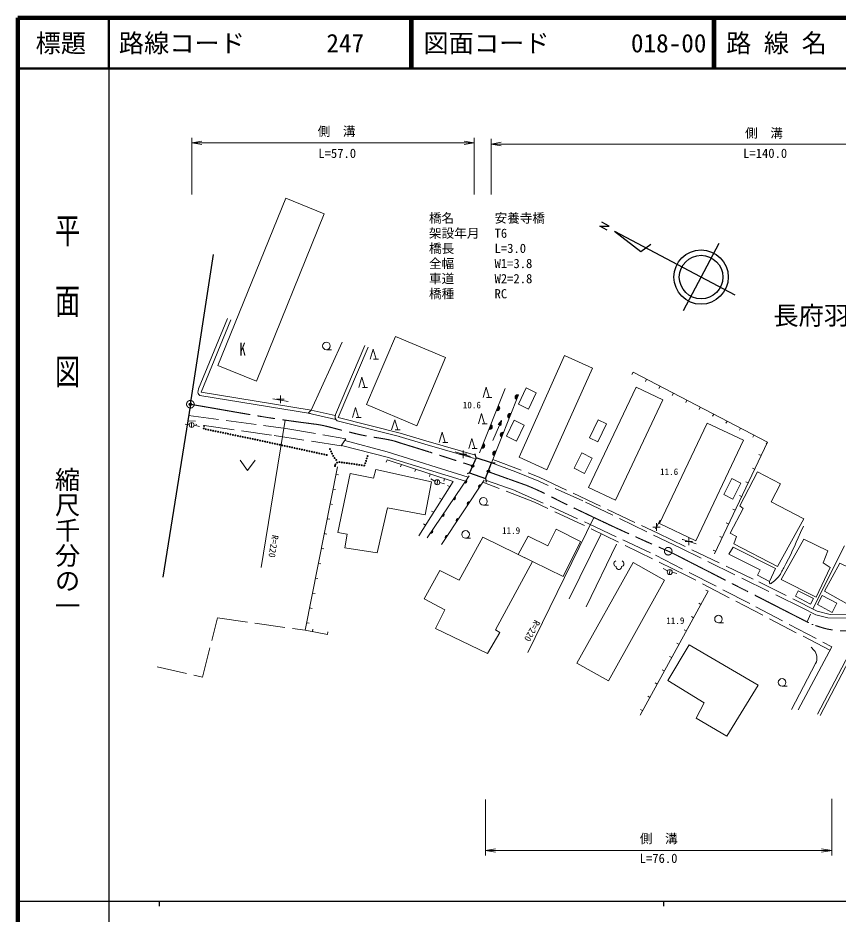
# Model space of a CAD drawing. Units: millimetres, scale not verified. Extents: x 40000 to 680000, y 20000 to 380000.
# Drawn here: x 40000 to 202583, y 202409 to 380000 of the extents above; entities that cross this region are included whole.
import ezdxf
from ezdxf.enums import TextEntityAlignment as Align

# ---------------------------------------------------------------- set-up
doc = ezdxf.new("R2010")
doc.units = ezdxf.units.MM
doc.header["$LTSCALE"] = 1000
doc.header["$PDMODE"] = 32
doc.header["$PDSIZE"] = 500
doc.linetypes.add('CHAIN', pattern=[18.5, 12, -1.5, 3.5, -1.5])
doc.linetypes.add('DASHED', pattern=[7.5, 6, -1.5])
for name, color, linetype, lineweight in [('M-BMK', 2, 'CHAIN', 13), ('M-BMK-OTRS', 5, 'Continuous', 25), ('M-BMK-SRVR', 3, 'Continuous', 25), ('M-STR-HTXT', 7, 'Continuous', 13), ('M-STR-STR1', 1, 'Continuous', 25), ('M-TTL', 2, 'Continuous', 140), ('M-TTL-BAND', 7, 'Continuous', 25), ('M-TTL-LINE', 7, 'Continuous', 50), ('M-WORK', 1, 'Continuous', 13)]:
    doc.layers.add(name, color=color, linetype=linetype, lineweight=lineweight)
for name, color, linetype in [('M-BMK-HTXT', 7, 'Continuous'), ('M-OTRS', 6, 'Continuous'), ('M-TTL-TXT', 7, 'Continuous'), ('MSTR-HTXT', 7, 'Continuous')]:
    doc.layers.add(name, color=color, linetype=linetype)
doc.styles.add('@ＭＳ ゴシック', font='')
doc.styles.add('ＭＳ ゴシック', font='')
doc.styles.get('@ＭＳ ゴシック').set_extended_font_data('@MS Gothic')
doc.styles.get('ＭＳ ゴシック').set_extended_font_data('MS Gothic')

# ---------------------------------------------------------------- blocks, each defined once
blk = doc.blocks.new('plus')
at = {"color": 0, "linetype": 'Continuous', "lineweight": -2}
for p, q in [((-1.25, 0), (1.25, 0)), ((0, -1.25), (0, 1.25))]:
    blk.add_line(p, q, dxfattribs=at)
blk = doc.blocks.new('open_arrow')
at = {"color": 0, "linetype": 'Continuous', "lineweight": -2}
blk.add_lwpolyline([(7.5, 1.25), (0, 0), (7.5, -1.25)], dxfattribs=at)

msp = doc.modelspace()

# ---------------------------------------------------------------- linework, layer by layer
at = {"layer": 'M-BMK'}
for centre in [(74186, 303439), (168915, 274315)]:
    msp.add_circle(centre, 750, dxfattribs=at)
for points, knots in [([(74186, 303439), (85965, 301423), (89053, 300747), (98654, 299527), (98874, 299499), (98998, 299490), (99217, 299456), (101308, 299131), (102434, 298709), (104494, 298225), (106060, 297857), (106922, 297582), (108501, 297271), (110665, 296843), (111906, 296752), (114064, 296290), (114850, 296122), (115265, 295927), (116034, 295692), (121557, 294007), (123291, 293423), (130129, 291230)], [0, 0, 0, 0, 1, 1, 1, 2, 2, 2, 3, 3, 3, 4, 4, 4, 5, 5, 5, 6, 6, 6, 7, 7, 7, 7]), ([(169575, 274031), (181133, 268125), (186580, 265341), (197479, 259772), (197479, 259772), (197479, 259772), (197479, 259772), (198892, 259382), (199650, 259011), (201096, 258775), (202572, 258534), (203432, 258437), (204919, 258587), (206522, 258749), (207399, 259046), (208930, 259549), (210196, 259964), (210992, 260071), (212096, 260815), (213660, 261869), (214368, 262707), (215614, 264122), (216591, 265232), (217001, 265966), (217890, 267148), (217890, 267148), (217890, 267148), (217890, 267148), (227773, 281406), (234645, 291318), (243194, 303650)], [0, 0, 0, 0, 1, 1, 1, 2, 2, 2, 3, 3, 3, 4, 4, 4, 5, 5, 5, 6, 6, 6, 7, 7, 7, 8, 8, 8, 9, 9, 9, 10, 10, 10, 10]), ([(133214, 290085), (136547, 288888), (137384, 288582), (140063, 287635), (140296, 287553), (140431, 287516), (140661, 287424), (144264, 285989), (146125, 284824), (149632, 283167), (154285, 280970), (156869, 279690), (161559, 277573), (164679, 276165), (165682, 275718), (169575, 274031)], [0, 0, 0, 0, 1, 1, 1, 2, 2, 2, 3, 3, 3, 4, 4, 4, 5, 5, 5, 5])]:
    msp.add_open_spline(points, degree=3, knots=knots, dxfattribs=at)
at = {"layer": 'M-BMK-OTRS'}
for q in [(78775, 333113), (68696, 269153)]:
    msp.add_line((74186, 303439), q, dxfattribs=at)
at = {"layer": 'M-BMK-SRVR'}
for p, q in [((157231, 338719), (155751, 339492)), ((156823, 337959), (155353, 338737)), ((155353, 338737), (157231, 338719)), ((158282, 337719), (163491, 333743)), ((158282, 337719), (182088, 325121)), ((163491, 333743), (165451, 335144)), ((178949, 335314), (171895, 321983))]:
    msp.add_line(p, q, dxfattribs=at)
for radius in [5387, 4309]:
    msp.add_circle((175422, 328649), radius, dxfattribs=at)
at = {"layer": 'M-OTRS'}
for p in [(74186, 303439), (130134, 291204), (133273, 290136)]:
    msp.add_point(p, dxfattribs=at)
at = {"layer": 'M-STR-HTXT'}
for p, q in [((74457, 345013), (74457, 356243)), ((74457, 355243), (130435, 355243)), ((130435, 345013), (130435, 356243)), ((133813, 345013), (133813, 356013)), ((133813, 355013), (242092, 355013)), ((92971, 300308), (88234, 271102)), ((141076, 254250), (154193, 281020)), ((203836, 275352), (197598, 262877)), ((132688, 225120), (132688, 214000)), ((201316, 225239), (201316, 214000)), ((132688, 215000), (201316, 215000))]:
    msp.add_line(p, q, dxfattribs=at)
at = {"layer": 'M-STR-STR1'}
for p, q in [((130843, 292842), (130663, 293636)), ((130843, 292842), (129514, 289840)), ((133892, 291809), (130843, 292842)), ((132688, 288746), (133892, 291809)), ((133892, 291809), (134577, 291823)), ((129514, 289840), (129037, 289680)), ((129514, 289840), (132688, 288746)), ((132688, 288746), (132790, 288023))]:
    msp.add_line(p, q, dxfattribs=at)
at = {"layer": 'M-TTL'}
for p, q in [((40000, 380000), (40000, 20000)), ((680000, 380000), (40000, 380000))]:
    msp.add_line(p, q, dxfattribs=at)
at = {"layer": 'M-TTL-BAND'}
for p, q in [((58000, 370000), (58000, 20000)), ((40000, 205000), (579000, 205000)), ((68000, 205000), (68000, 204000)), ((168000, 205000), (168000, 204000))]:
    msp.add_line(p, q, dxfattribs=at)
at = {"layer": 'M-TTL-LINE'}
for p, q in [((58000, 380000), (58000, 370000)), ((117750, 380000), (117750, 370000)), ((118250, 380000), (118250, 370000)), ((177750, 380000), (177750, 370000)), ((178250, 380000), (178250, 370000)), ((40000, 370000), (680000, 370000))]:
    msp.add_line(p, q, dxfattribs=at)
at = {"layer": 'M-WORK'}
for p, q in [((81543, 320455), (75807, 306503)), ((82190, 320189), (76295, 305851)), ((98131, 302301), (104295, 315725)), ((108767, 315057), (102984, 301417)), ((109411, 314784), (103485, 300805)), ((109808, 312373), (110408, 314373)), ((110408, 314373), (111008, 312373)), ((101142, 314249), (102142, 314249)), ((111508, 312373), (110508, 312373)), ((161960, 309806), (161729, 309362)), ((107592, 306779), (108192, 308779)), ((108192, 308779), (108792, 306779)), ((164621, 308420), (164390, 307977)), ((75807, 306503), (75702, 306128)), ((76295, 305851), (98131, 302301)), ((109292, 306779), (108292, 306779)), ((131493, 293836), (136595, 306571)), ((132213, 304796), (132813, 306796)), ((132813, 306796), (133413, 304796)), ((167282, 307034), (167051, 306591)), ((169943, 305649), (169712, 305205)), ((76094, 305174), (98019, 301610)), ((90509, 304506), (93570, 304013)), ((133913, 304796), (132913, 304796)), ((139233, 305305), (133892, 291809)), ((172604, 304263), (172373, 303819)), ((98131, 302301), (97554, 301686)), ((106325, 300815), (106925, 302815)), ((106925, 302815), (107525, 300815)), ((175264, 302877), (175033, 302434)), ((73661, 300161), (75226, 300114)), ((102984, 301417), (102949, 301338)), ((103485, 300805), (115793, 297739)), ((108025, 300815), (107025, 300815)), ((114086, 298349), (114686, 300349)), ((114686, 300349), (115286, 298349)), ((131298, 299589), (131898, 301589)), ((131898, 301589), (132498, 299589)), ((135875, 300238), (135195, 299446)), ((135875, 300238), (135469, 299324)), ((135875, 300238), (135743, 299202)), ((177925, 301491), (177694, 301048)), ((73957, 299410), (73175, 299507)), ((74441, 298830), (74441, 299830)), ((74940, 299297), (76012, 299042)), ((103316, 300126), (115623, 297060)), ((132998, 299589), (131998, 299589)), ((134116, 296274), (135469, 299324)), ((135195, 299446), (135743, 299202)), ((135331, 299604), (135250, 299421)), ((135305, 299397), (135467, 299762)), ((135603, 299921), (135359, 299372)), ((135414, 299348), (135739, 300079)), ((135524, 299299), (135848, 300031)), ((135822, 299824), (135579, 299275)), ((135634, 299251), (135796, 299616)), ((135770, 299409), (135689, 299226)), ((180586, 300106), (180355, 299662)), ((183247, 298720), (183016, 298277)), ((105023, 296608), (104108, 295201)), ((115786, 298349), (114786, 298349)), ((115591, 297068), (120657, 295544)), ((115793, 297739), (120859, 296214)), ((123522, 295887), (124122, 297887)), ((124122, 297887), (124722, 295887)), ((129363, 294664), (129963, 296664)), ((129963, 296664), (130563, 294664)), ((185908, 297334), (185677, 296891)), ((104155, 295272), (113219, 292958)), ((104791, 296251), (113211, 294022)), ((120664, 295542), (130514, 292681)), ((120859, 296214), (130710, 293353)), ((125222, 295887), (124222, 295887)), ((188568, 295949), (188337, 295505)), ((113211, 294022), (129254, 288991)), ((126698, 294012), (129700, 293089)), ((131063, 294664), (130063, 294664)), ((187339, 293262), (186887, 293478)), ((84026, 292334), (85526, 290334)), ((85526, 290334), (87026, 292334)), ((113172, 292453), (113015, 291979)), ((113219, 292958), (128732, 288212)), ((116020, 291511), (115863, 291037)), ((138694, 290068), (133892, 291809)), ((103057, 289578), (103547, 289481)), ((103450, 277997), (105878, 289748)), ((105878, 289748), (110487, 288798)), ((110487, 288798), (110944, 290487)), ((110944, 290487), (121956, 288059)), ((118869, 290570), (118712, 290095)), ((121717, 289628), (121560, 289153)), ((183135, 283313), (186618, 290068)), ((186046, 290555), (185595, 290770)), ((186618, 290068), (191192, 287641)), ((121956, 288059), (120725, 281550)), ((121102, 276971), (129433, 289244)), ((122675, 288183), (121829, 288649)), ((123011, 287485), (123235, 288459)), ((123584, 287944), (124542, 287667)), ((132412, 288401), (123992, 275618)), ((124565, 288686), (124408, 288211)), ((184754, 287847), (184303, 288063)), ((102476, 286635), (102966, 286538)), ((125613, 287096), (125190, 287362)), ((191192, 287641), (189292, 284123)), ((124019, 284555), (123595, 284821)), ((183462, 285140), (183010, 285355)), ((101894, 283692), (102385, 283595)), ((113266, 282887), (111226, 274022)), ((120725, 281550), (113266, 282887)), ((132276, 283452), (133276, 283452)), ((181200, 277895), (183769, 282750)), ((182169, 282433), (181718, 282648)), ((183769, 282750), (183135, 283313)), ((189292, 284123), (195766, 280745)), ((101313, 280749), (101803, 280652)), ((122424, 282014), (122001, 282280)), ((195766, 280745), (190594, 271281)), ((120829, 279473), (120406, 279739)), ((167334, 280487), (166412, 278783)), ((180877, 279725), (180426, 279941)), ((100732, 277806), (101222, 277709)), ((105280, 277716), (103450, 277997)), ((104823, 274971), (105280, 277716)), ((127475, 268557), (132154, 277071)), ((132154, 277071), (142013, 272293)), ((141143, 277307), (139197, 273672)), ((145060, 275384), (141143, 277307)), ((146725, 278691), (145060, 275384)), ((151528, 276255), (146725, 278691)), ((155616, 277771), (149282, 264887)), ((179585, 277018), (179134, 277233)), ((182432, 277262), (181200, 277895)), ((181904, 275785), (182432, 277262)), ((128741, 276908), (129741, 276908)), ((148062, 269333), (151528, 276255)), ((152613, 263269), (158687, 275699)), ((171665, 276625), (171837, 276610)), ((171837, 276610), (174480, 275797)), ((190594, 271281), (181904, 275785)), ((191279, 268738), (195814, 276723)), ((195814, 276723), (200564, 274401)), ((100150, 274862), (100641, 274766)), ((111226, 274022), (104823, 274971)), ((139197, 273672), (148062, 269333)), ((178292, 274310), (177841, 274526)), ((180954, 273744), (181798, 275151)), ((187111, 270648), (180954, 273744)), ((181798, 275151), (190172, 270894)), ((200564, 274401), (199614, 272026)), ((99569, 271919), (100059, 271822)), ((142013, 272293), (134680, 258741)), ((199614, 272026), (200986, 271076)), ((120509, 264898), (123605, 270527)), ((123605, 270527), (127475, 268557)), ((168759, 270408), (167913, 270874)), ((169095, 269710), (169318, 270685)), ((169668, 270170), (170625, 269892)), ((186618, 269593), (187111, 270648)), ((190172, 270894), (188976, 268326)), ((200986, 271076), (198241, 265201)), ((98988, 268976), (99478, 268879)), ((188976, 268326), (186618, 269593)), ((198241, 265201), (191279, 268738)), ((176835, 266385), (176397, 266625)), ((98406, 266033), (98897, 265936)), ((124661, 262682), (120509, 264898)), ((176835, 266385), (163378, 241845)), ((97825, 263090), (98315, 262993)), ((175392, 263754), (174954, 263994)), ((122796, 258988), (124661, 262682)), ((173950, 261124), (173512, 261364)), ((196423, 260341), (197112, 261835)), ((97244, 260147), (97734, 260050)), ((178874, 260126), (179874, 260126)), ((98395, 258381), (98485, 258873)), ((101345, 257838), (101436, 258330)), ((133104, 254062), (122796, 258988)), ((135508, 258241), (133104, 254062)), ((134680, 258741), (135508, 258241)), ((172507, 258493), (172069, 258734)), ((168831, 248665), (173088, 255772)), ((171065, 255863), (170627, 256103)), ((173088, 255772), (186774, 247786)), ((201316, 255363), (194639, 242855)), ((197789, 254707), (197258, 255280)), ((199018, 241764), (205524, 254087)), ((169622, 253232), (169184, 253473)), ((198487, 242044), (204736, 253881)), ((168180, 250602), (167742, 250842)), ((193318, 242931), (198138, 252078)), ((176044, 244303), (168831, 248665)), ((166737, 247971), (166299, 248212)), ((186774, 247786), (180512, 237654)), ((191487, 247567), (192487, 247567)), ((165295, 245341), (164857, 245581)), ((174461, 241207), (176044, 244303)), ((163852, 242711), (163414, 242951)), ((180512, 237654), (174461, 241207))]:
    msp.add_line(p, q, dxfattribs=at)
at = {"layer": 'M-WORK', "linetype": 'DASHED'}
for p, q in [((102897, 301183), (98131, 302301)), ((97554, 301686), (103008, 300442))]:
    msp.add_line(p, q, dxfattribs=at)
at = {"layer": 'M-WORK'}
for points in [[(79662, 311117), (93119, 344285), (100738, 341193), (87281, 308026)], [(119083, 299164), (124782, 312700), (114817, 316896), (109118, 303360)], [(148372, 313096), (139339, 292952), (144828, 290419), (153931, 310618)], [(140772, 306684), (142751, 305735), (141193, 302487), (139214, 303437)], [(162541, 306843), (153121, 286974), (158442, 284451), (167862, 304320)], [(138398, 300273), (140377, 299323), (138857, 296157), (136878, 297107)], [(153279, 296790), (155021, 300352), (156706, 299528), (154965, 295966)], [(167194, 279806), (174406, 276393), (183828, 296306), (176616, 299718)], [(151775, 293782), (150271, 290774), (152330, 289745), (153834, 292753)], [(179929, 285540), (181724, 284626), (183332, 287780), (181538, 288695)], [(150774, 252127), (161936, 272075), (168202, 268569), (157040, 248621)], [(202946, 271929), (199885, 266371), (205908, 263054), (209220, 268905)], [(194678, 266488), (197703, 264917), (197148, 263847), (194122, 265418)], [(199439, 265526), (202347, 264002), (201404, 262201), (198495, 263726)]]:
    msp.add_lwpolyline(points, close=True, dxfattribs=at)
at = {"layer": 'M-WORK', "linetype": 'DASHED'}
for points in [[(134151, 292463), (143314, 289016), (166851, 277863), (186904, 268224), (198444, 262454), (201012, 261750), (205023, 261680), (208260, 262876), (211250, 265128), (213783, 267837), (216668, 271636), (242181, 309052)], [(242682, 308739), (217403, 271261), (212390, 264876), (208537, 262132), (204157, 261024), (200569, 261129), (198194, 261710), (195608, 263029), (171426, 274920), (151953, 284314), (143275, 288176), (138694, 290068)], [(73829, 301208), (93084, 298649), (105023, 296608)], [(104108, 295201), (90293, 297335), (75283, 299470)], [(200957, 254691), (172538, 269512), (151875, 279597), (142375, 284030), (132160, 288017)], [(132916, 288330), (138646, 286305), (153165, 279762), (166369, 273523), (186282, 263320), (201316, 255363)], [(67571, 251400), (76612, 249359), (79568, 261110), (96947, 258647)]]:
    msp.add_lwpolyline(points, dxfattribs=at)
at = {"layer": 'M-WORK'}
for points in [[(161960, 309806), (188610, 295927), (178056, 273815)], [(113172, 292453), (126260, 288126), (119495, 277347)], [(101345, 257838), (96947, 258647), (103341, 291014)]]:
    msp.add_lwpolyline(points, dxfattribs=at)
for centre, radius in [((101142, 314999), 750), ((74441, 299330), 500), ((76829, 298644), 100), ((76908, 299137), 100), ((77236, 298486), 100), ((77726, 298385), 100), ((78215, 298284), 100), ((78705, 298184), 100), ((79195, 298083), 100), ((79685, 297983), 100), ((80175, 297882), 100), ((80664, 297781), 100), ((81154, 297681), 100), ((81644, 297580), 100), ((82134, 297479), 100), ((82623, 297379), 100), ((83113, 297278), 100), ((83603, 297177), 100), ((84093, 297077), 100), ((84582, 296976), 100), ((85072, 296875), 100), ((85562, 296775), 100), ((86052, 296674), 100), ((86541, 296571), 100), ((87030, 296465), 100), ((87518, 296359), 100), ((88007, 296253), 100), ((88495, 296147), 100), ((88984, 296041), 100), ((89473, 295935), 100), ((89961, 295828), 100), ((90450, 295722), 100), ((90939, 295616), 100), ((91427, 295510), 100), ((91916, 295404), 100), ((92404, 295298), 100), ((92893, 295192), 100), ((93382, 295086), 100), ((93870, 294980), 100), ((94359, 294874), 100), ((94848, 294768), 100), ((95336, 294662), 100), ((95825, 294556), 100), ((96313, 294450), 100), ((96802, 294344), 100), ((97291, 294238), 100), ((97779, 294131), 100), ((98268, 294025), 100), ((98756, 293919), 100), ((99245, 293813), 100), ((99734, 293707), 100), ((100222, 293601), 100), ((100711, 293495), 100), ((101200, 293389), 100), ((101853, 294554), 100), ((102068, 294103), 100), ((102283, 293652), 100), ((102499, 293201), 100), ((109324, 293171), 100), ((102776, 292789), 100), ((102854, 291203), 100), ((102939, 291512), 100), ((103092, 292401), 100), ((103278, 291880), 100), ((103715, 291975), 100), ((104210, 291907), 100), ((104706, 291840), 100), ((105201, 291772), 100), ((105696, 291704), 100), ((106192, 291637), 100), ((106687, 291569), 100), ((107183, 291501), 100), ((107678, 291434), 100), ((108173, 291366), 100), ((108669, 291298), 100), ((108843, 291751), 100), ((109003, 292224), 100), ((109164, 292698), 100), ((123130, 287970), 500), ((132276, 284202), 750), ((128740, 277658), 750), ((169214, 270196), 500), ((178874, 260876), 750), ((191487, 248317), 750)]:
    msp.add_circle(centre, radius, dxfattribs=at)
for centre, radius, start, end in [((76510, 305903), 839, 164.40891, 240.2273), ((75326, 305309), 9.6, 157.6513, 260.76737), ((75324, 305308), 8.3, 157.6513, 260.76737), ((75334, 305313), 15, 157.6513, 260.76737), ((75334, 305313), 15, 157.6513, 260.76737), ((139049, 304840), 500, 68.40741, 248.40741), ((139049, 304840), 400, 68.40741, 248.40741), ((139049, 304840), 300, 68.40741, 248.40741), ((139049, 304840), 200, 68.40741, 248.40741), ((139049, 304840), 100, 68.40741, 248.40741), ((135026, 302655), 500, 248.17131, 68.17131), ((135026, 302655), 400, 248.17131, 68.17131), ((135026, 302655), 300, 248.17131, 68.17131), ((135026, 302655), 200, 248.17131, 68.17131), ((135026, 302655), 100, 248.17131, 68.17131), ((103843, 300947), 976, 156.37394, 237.27742), ((137577, 301121), 500, 68.40741, 248.40741), ((137577, 301121), 400, 68.40741, 248.40741), ((137577, 301121), 300, 68.40741, 248.40741), ((137577, 301121), 200, 68.40741, 248.40741), ((137577, 301121), 100, 68.40741, 248.40741), ((133539, 298941), 500, 248.17131, 68.17131), ((133539, 298941), 400, 248.17131, 68.17131), ((133539, 298941), 300, 248.17131, 68.17131), ((133539, 298941), 200, 248.17131, 68.17131), ((133539, 298941), 100, 248.17131, 68.17131), ((136105, 297401), 500, 68.40741, 248.40741), ((136105, 297401), 400, 68.40741, 248.40741), ((136105, 297401), 300, 68.40741, 248.40741), ((136105, 297401), 200, 68.40741, 248.40741), ((136105, 297401), 100, 68.40741, 248.40741), ((132051, 295228), 500, 248.17131, 68.17131), ((132051, 295228), 400, 248.17131, 68.17131), ((132051, 295228), 300, 248.17131, 68.17131), ((132051, 295228), 200, 248.17131, 68.17131), ((132051, 295228), 100, 248.17131, 68.17131), ((134633, 293682), 500, 68.40741, 248.40741), ((134633, 293682), 400, 68.40741, 248.40741), ((134633, 293682), 300, 68.40741, 248.40741), ((134633, 293682), 200, 68.40741, 248.40741), ((134633, 293682), 100, 68.40741, 248.40741), ((128639, 288171), 354, 244.62621, 47.03139), ((128639, 288171), 283, 246.85025, 44.80735), ((128639, 288171), 212, 250.59658, 41.06103), ((128639, 288171), 142, 258.30831, 33.3493), ((128639, 288171), 100, 268.62597, 23.03163), ((131632, 287118), 354, 65.42389, 227.82907), ((131632, 287118), 283, 67.64793, 225.60503), ((131632, 287118), 212, 71.39426, 221.8587), ((131632, 287118), 142, 79.10599, 214.14697), ((131632, 287118), 100, 89.42365, 203.82931), ((126393, 284862), 354, 244.62621, 47.03139), ((126393, 284862), 283, 246.85025, 44.80735), ((126393, 284862), 212, 250.59658, 41.06103), ((126393, 284862), 142, 258.30831, 33.3493), ((126393, 284862), 100, 268.62597, 23.03163), ((129432, 283778), 354, 65.42389, 227.82907), ((129432, 283778), 283, 67.64793, 225.60503), ((129432, 283778), 212, 71.39426, 221.8587), ((129432, 283778), 142, 79.10599, 214.14697), ((129432, 283778), 100, 89.42365, 203.82931), ((124146, 281552), 354, 244.62621, 47.03139), ((124146, 281552), 283, 246.85025, 44.80735), ((124146, 281552), 212, 250.59658, 41.06103), ((124146, 281552), 142, 258.30831, 33.3493), ((124146, 281552), 100, 268.62597, 23.03163), ((127232, 280437), 354, 65.42389, 227.82907), ((127232, 280437), 283, 67.64793, 225.60503), ((127232, 280437), 212, 71.39426, 221.8587), ((127232, 280437), 142, 79.10599, 214.14697), ((127232, 280437), 100, 89.42365, 203.82931), ((121899, 278243), 354, 244.62621, 47.03139), ((121899, 278243), 283, 246.85025, 44.80735), ((121899, 278243), 212, 250.59658, 41.06103), ((121899, 278243), 142, 258.30831, 33.3493), ((121899, 278243), 100, 268.62597, 23.03163), ((125031, 277097), 354, 65.42389, 227.82907), ((125031, 277097), 283, 67.64793, 225.60503), ((125031, 277097), 212, 71.39426, 221.8587), ((125031, 277097), 142, 79.10599, 214.14697), ((125031, 277097), 100, 89.42365, 203.82931), ((158732, 271845), 599, 113.44836, 257.2818), ((159535, 271845), 599, 282.7182, 66.55164), ((159133, 271229), 534, 176.52859, 3.47141), ((196109, 253147), 2293, 332.21422, 42.8789)]:
    msp.add_arc(centre, radius, start, end, dxfattribs=at)
msp.add_open_spline([(188976, 268326), (188976, 268180), (188970, 267865), (189116, 267834), (189234, 267808), (189344, 267943), (189468, 268045), (190204, 268646), (190649, 268995), (191149, 269802), (191627, 270572), (191827, 271042), (192247, 271844), (193732, 274676), (194112, 275684), (195695, 279268)], degree=3, knots=[0, 0, 0, 0, 1, 1, 1, 2, 2, 2, 3, 3, 3, 4, 4, 4, 5, 5, 5, 5], dxfattribs=at)

# ---------------------------------------------------------------- block references
at = {"layer": 'M-STR-HTXT', "xscale": 267, "yscale": 267}
for p in [(74457, 355243), (133813, 355013), (132688, 215000)]:
    msp.add_blockref('open_arrow', p, dxfattribs=at)
at = {"layer": 'M-STR-HTXT', "xscale": 267, "yscale": 267, "rotation": 180}
for p in [(130435, 355243), (201316, 215000)]:
    msp.add_blockref('open_arrow', p, dxfattribs=at)
at = {"layer": 'M-WORK', "xscale": 600, "yscale": 600}
for p in [(92034, 304435), (128252, 293534), (166590, 279112), (172998, 276253)]:
    msp.add_blockref('plus', p, dxfattribs=at)

# ---------------------------------------------------------------- texts
at = {"layer": 'M-BMK-HTXT', "style": 'ＭＳ ゴシック'}
msp.add_text('長府羽衣町', height=3666, dxfattribs=at).set_placement((189759, 318085), align=Align.BOTTOM_LEFT)
at = {"layer": 'M-STR-HTXT', "style": 'ＭＳ ゴシック'}
for p in [(99415, 356066), (184155, 355725), (163279, 215907)]:
    msp.add_text('側\u3000溝', height=1833, dxfattribs=at).set_placement(p, align=Align.BOTTOM_LEFT)
for s, p in [('L=57.0', (103293, 351711)), ('L=140.0', (188126, 351717)), ('L=76.0', (167000, 212000))]:
    msp.add_text(s, height=1833, dxfattribs=at).set_placement(p, align=Align.BOTTOM_CENTER)
for rotation, p in [(260.676, (90000, 277680)), (241.46, (142098, 261020))]:
    msp.add_text('R=220', height=1320, rotation=rotation, dxfattribs=at).set_placement(p, align=Align.BOTTOM_LEFT)
at = {"layer": 'M-TTL-BAND', "style": '@ＭＳ ゴシック', "width": 1.4}
msp.add_text('平  面  図', height=3666, rotation=270, dxfattribs=at).set_placement((49777, 306475), align=Align.MIDDLE_RIGHT)
at = {"layer": 'M-TTL-BAND', "style": '@ＭＳ ゴシック'}
msp.add_text('縮尺千分の一', height=3666, rotation=270, dxfattribs=at).set_placement((49777, 261030), align=Align.MIDDLE_RIGHT)
at = {"layer": 'M-TTL-TXT', "style": 'ＭＳ ゴシック'}
msp.add_text('標題', height=3666, dxfattribs=at).set_placement((48500, 375000), align=Align.MIDDLE_CENTER)
for s, p in [('路線コード', (60000, 375000)), ('247', (101142, 375000)), ('図面コード', (120380, 375000)), ('018-00', (161521, 375000)), ('路 線 名', (180380, 375000))]:
    msp.add_text(s, height=3666, dxfattribs=at).set_placement(p, align=Align.MIDDLE_LEFT)
at = {"layer": 'M-WORK', "style": 'ＭＳ ゴシック', "width": 0.7}
msp.add_text('K', height=2566, dxfattribs=at).set_placement((83929, 312326), align=Align.BOTTOM_LEFT)
at = {"layer": 'M-WORK', "style": 'ＭＳ ゴシック'}
for s, p in [('10.6', (128188, 302231)), ('11.6', (167292, 289011)), ('11.9', (135969, 277352)), ('11.9', (168529, 259498))]:
    msp.add_text(s, height=1320, dxfattribs=at).set_placement(p, align=Align.BOTTOM_LEFT)
at = {"layer": 'MSTR-HTXT', "style": 'ＭＳ ゴシック'}
for s, p in [('橋名', (121488, 340340)), ('安養寺橋', (134488, 340340)), ('架設年月', (121488, 337340)), ('T6', (134488, 337340)), ('橋長', (121488, 334340)), ('L=3.0', (134488, 334340)), ('全幅', (121488, 331340)), ('W1=3.8', (134488, 331340)), ('車道', (121488, 328340)), ('W2=2.8', (134488, 328340)), ('橋種', (121488, 325340)), ('RC', (134488, 325340))]:
    msp.add_text(s, height=1833, dxfattribs=at).set_placement(p, align=Align.MIDDLE_LEFT)

doc.saveas('drawing.dxf')
